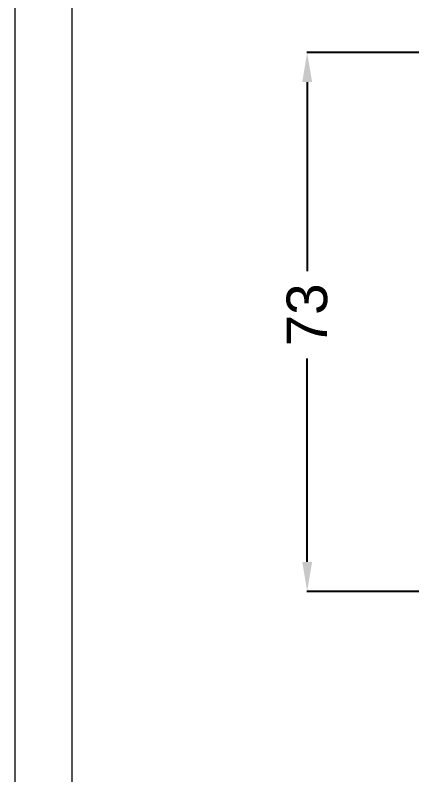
# Model space of a CAD drawing. Header units: millimetres. Extents: x -1533 to 3873, y -634 to 3374.
# Drawn here: x -1533 to -996, y 1704 to 2735 of the extents above; entities that cross this region are included whole.
import ezdxf

# ---------------------------------------------------------------- set-up
doc = ezdxf.new("R2010")
doc.units = ezdxf.units.MM
doc.header["$MEASUREMENT"] = 0
doc.layers.add('DIMS', color=7, linetype='Continuous')
doc.layers.add('tabelka', color=155, linetype='Continuous')
doc.styles.get("Standard").update_dxf_attribs({"font": 'arial.ttf'})
doc.dimstyles.new('ISO-25', dxfattribs={"dimtxt": 2.5, "dimasz": 2.5, "dimexe": 1.25, "dimexo": 0.625, "dimtad": 1, "dimtxsty": 'Standard', "dimcen": 2.5, "dimadec": 0, "dimazin": 0, "dimtfac": 1, "dimtmove": 0, "dimatfit": 3, "dimfxl": 1, "dimarcsym": 0})

# ---------------------------------------------------------------- blocks, each defined once
blk = doc.blocks.new('*D34')
at = {"layer": 'Defpoints', "color": 0}
for p in [(-888.5, 2684.3), (-1137.6, 1953.2), (-821.7, 1953.2)]:
    blk.add_point(p, dxfattribs=at)
at = {"layer": 'DIMS', "color": 0, "lineweight": -2}
for p, q in [((-889, 2684.3), (-1138.1, 2684.3)), ((-1137.6, 2644.3), (-1137.6, 2387.5)), ((-1137.6, 1993.2), (-1137.6, 2269.2)), ((-822.2, 1953.2), (-1138.1, 1953.2))]:
    blk.add_line(p, q, dxfattribs=at)
at = {"layer": 'DIMS', "color": 0}
for points in [[(-1130.9, 2644.3), (-1144.2, 2644.3), (-1137.6, 2684.3)], [(-1144.2, 1993.2), (-1130.9, 1993.2), (-1137.6, 1953.2)]]:
    blk.add_solid(points, dxfattribs=at)
at = {"layer": 'DIMS', "color": 0, "insert": (-1137.6, 2328.4), "char_height": 55, "attachment_point": 5, "rotation": 90}
blk.add_mtext('73', dxfattribs=at)

msp = doc.modelspace()

# ---------------------------------------------------------------- linework, layer by layer
at = {"layer": 'tabelka', "lineweight": 5}
for points in [[(-1533.38473, 3373.87776), (3872.98413, 3373.87776), (3872.98413, -633.77629), (-1533.38473, -633.77629)], [(-1455.98473, 3296.47776), (3795.58413, 3296.47776), (3795.58413, -556.37629), (-1455.98473, -556.37629)]]:
    msp.add_lwpolyline(points, close=True, dxfattribs=at)

# ---------------------------------------------------------------- dimensions: what is measured, and where the dimension line sits
at = {"layer": 'DIMS'}
dim = msp.add_linear_dim(base=(-1137.56482, 1953.20743), p1=(-888.47482, 2684.30652), p2=(-821.67482, 1953.20743), angle=270, text='73', dimstyle='ISO-25', override={"dimtxt": 55, "dimasz": 40, "dimexe": 0.5, "dimexo": 0.5, "dimgap": 20, "dimtad": 0, "dimtih": 1, "dimtoh": 1, "dimdec": 0, "dimzin": 0, "dimadec": 2, "dimtfac": 2, "dimtdec": 1, "dimtzin": 0}, dxfattribs=at)
dim.commit()
dim.dimension.update_dxf_attribs({"geometry": '*D34', "text_midpoint": (-1137.56482, 2328.36428), "dimtype": 160, "text_rotation": 90})

doc.saveas('drawing.dxf')
